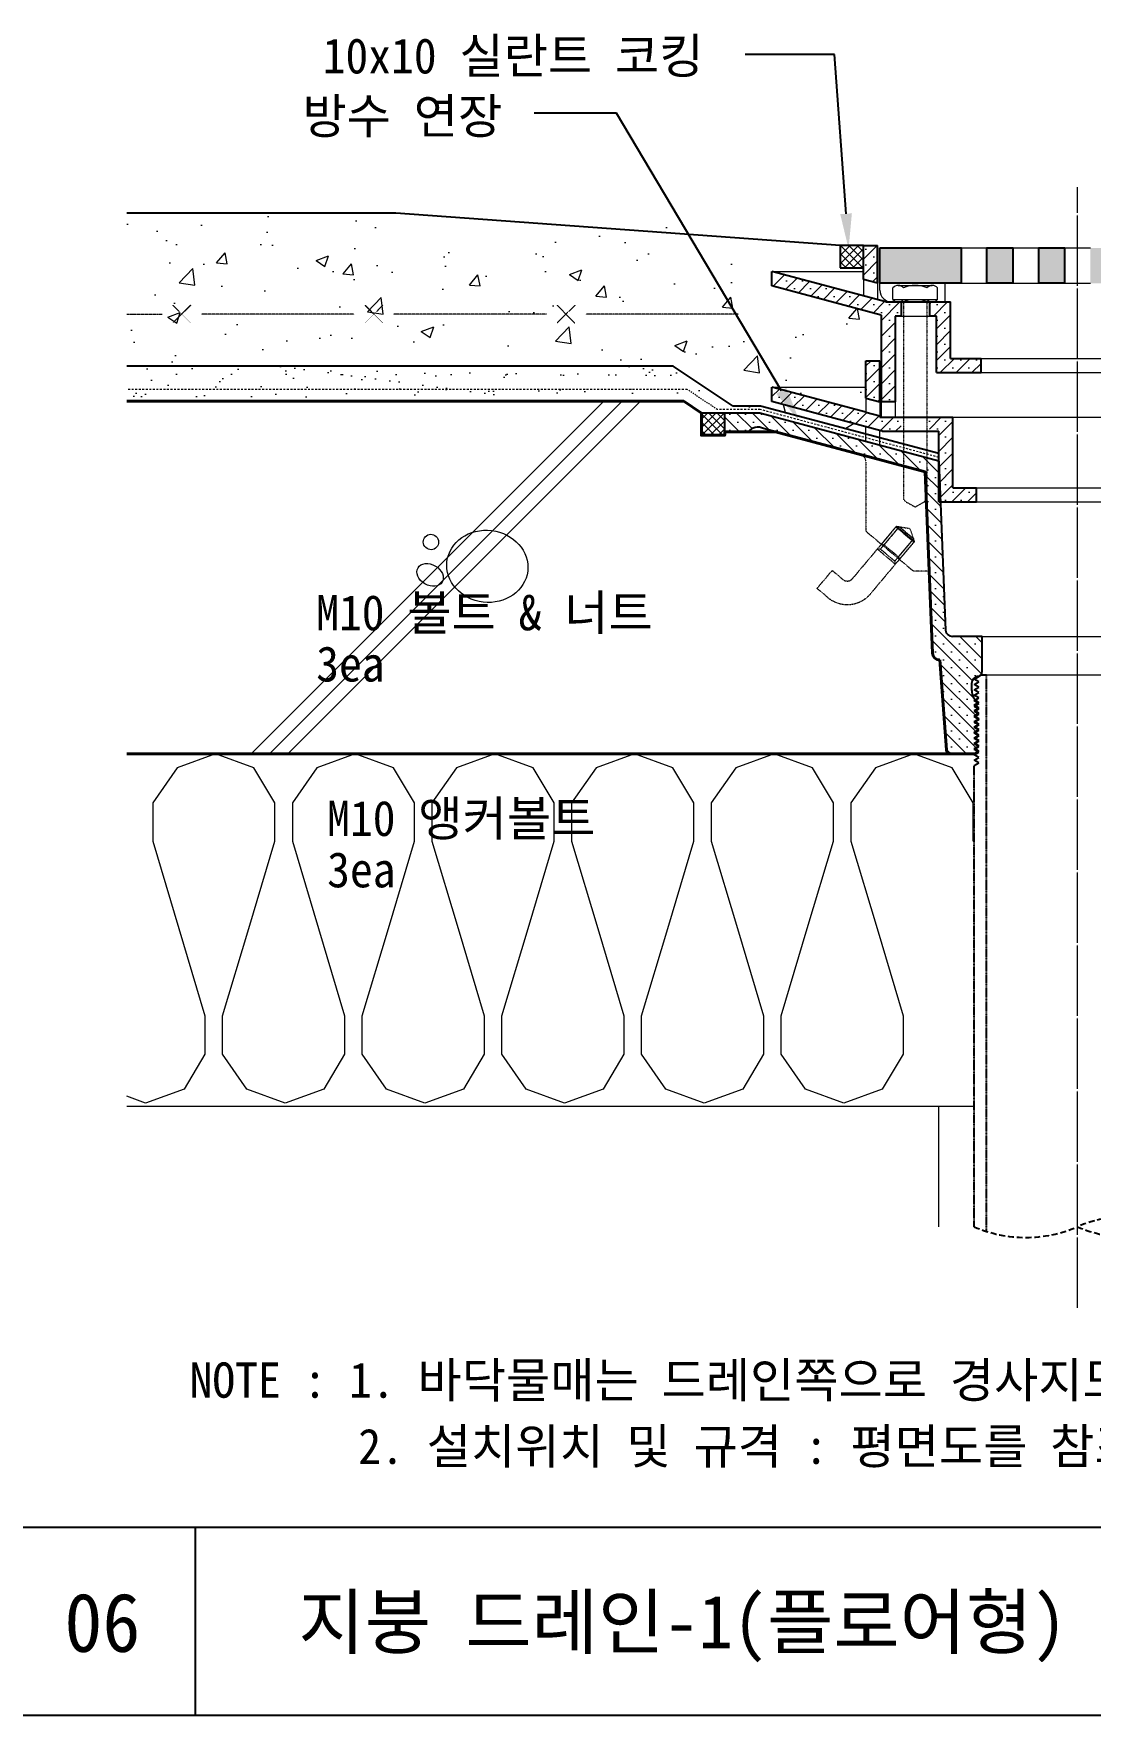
# Model space of a CAD drawing. Header units: millimetres. Extents: x 209 to 75467, y 6568 to 12199.
# Drawn here: x 37505 to 38404, y 8501 to 9931 of the extents above; entities that cross this region are included whole.
import ezdxf

# ---------------------------------------------------------------- set-up
doc = ezdxf.new("R2010")
doc.units = ezdxf.units.MM
doc.header["$MEASUREMENT"] = 0
for name, pattern in [('CEN', [62, 60, -1, 0, -1]), ('HID', [2, 1.1, -0.9]), ('HIDDEN', [0.375, 0.25, -0.125])]:
    doc.linetypes.add(name, pattern=pattern)
doc.layers.get('0').update_dxf_attribs({"linetype": 'CONTINUOUS'})
for name, color, linetype, lineweight in [('A-CNTL', 1, 'CEN', 15), ('A-CONC-LIN1', 2, 'CONTINUOUS', 40), ('A-CONC-LIN2', 7, 'CONTINUOUS', 25), ('A-CUTL', 7, 'CONTINUOUS', 25), ('A-ELEV-LIN2', 7, 'CONTINUOUS', 25), ('A-ELEV-LIN3', 8, 'CONTINUOUS', 18), ('A-MKXS-LEAD', 7, 'CONTINUOUS', 25), ('A-MKXS-TEXT1', 3, 'CONTINUOUS', 25), ('A-SECT-MESH', 8, 'HID', 18), ('A-XXXX-HATC', 8, 'CONTINUOUS', 18), ('A-XXXX-HID', 8, 'HIDDEN', 18), ('A-XXXX-STL', 3, 'CONTINUOUS', 25), ('A-XXXX-SYMB', 7, 'CONTINUOUS', 25), ('A-XXXX-TABL', 7, 'CONTINUOUS', 25), ('A-XXXX-WAT1', 9, 'HID', 20)]:
    doc.layers.add(name, color=color, linetype=linetype, lineweight=lineweight)
doc.layers.add('A-XXXX-SOLD', color=252, linetype='CONTINUOUS')
doc.layers.add('CA-ANNO-TEXT', color=3, linetype='CONTINUOUS')
doc.styles.add('돋움체', font='')
doc.styles.get('돋움체').set_extended_font_data('DotumChe')
pattern_1 = [(45, (-17085.9103, 12419.809), (-3.5355339, 3.5355339), []), (135, (-17085.9103, 12419.809), (-3.5355339, -3.5355339), [])]

# ---------------------------------------------------------------- blocks, each defined once
blk = doc.blocks.new('UNITCIRCLE')
blk.add_circle((0, 0), 1)

msp = doc.modelspace()

# ---------------------------------------------------------------- hatches: boundary and pattern name
at = {"layer": 'A-XXXX-HATC'}
h = msp.add_hatch(dxfattribs=at)
h.set_pattern_fill('AR-CONC', color=256, scale=15, style=0)
h.set_pattern_definition([(50, (36772.835, 15697.26), (107.589, -9.4128), [11.25, -123.75]), (355, (36772.83, 15697.26), (-20.8127, 112.8288), [9, -99]), (100.4514, (36781.8, 15696.47), (86.7764, 103.416), [9.561, -105.1713]), (46.1842, (36772.83, 15727.26), (160.0862, -24.8279), [16.875, -185.625]), (96.6356, (36786.18, 15725.19), (140.1994, 146.1177), [14.3415, -157.757]), (351.1842, (36772.83, 15727.26), (140.1993, 146.118), [13.5, -148.5]), (21, (36787.835, 15719.76), (89.536, -60.3928), [11.25, -123.75]), (326, (36787.83, 15719.76), (36.4973, 108.7725), [9, -99]), (71.4514, (36795.3, 15714.73), (126.0334, 48.3796), [9.561, -105.1713]), (37.5, (36772.835, 15697.26), (1.82398, 49.93408), [0, -97.8, 0, -100.5, 0, -99.375]), (7.5, (36772.835, 15697.26), (39.46043, 59.16176), [0, -57.3, 0, -95.55, 0, -37.875]), (327.5, (36739.385, 15697.26), (80.07337, -3.38323), [0, -37.5, 0, -117, 0, -155.25]), (317.5, (36724.385, 15697.26), (87.4779, 15.01575), [0, -48.75, 0, -77.7, 0, -110.25])])
h.paths.add_polyline_path([(37584.4, 9778.5), (37584.4, 9648.5), (38046.3, 9648.5), (38093.3, 9612.1), (38124.2, 9612.1), (38133.2, 9609.7), (38133.2, 9630.6), (38213.2, 9609.2), (38213.2, 9653), (38226.2, 9653), (38226.2, 9691.7), (38133.2, 9716.6), (38133.2, 9710.1), (38113.3, 9710.1), (38113.3, 9729), (38039, 9778.5)])
at = {"layer": 'A-XXXX-HATC', "linetype": 'Continuous'}
h = msp.add_hatch(dxfattribs=at)
h.set_pattern_fill('SACNCR', color=256, scale=4, style=0)
h.set_pattern_definition([(45, (34549.173, 9444.943), (-6.735192, 6.735192), []), (45, (34555.908, 9444.943), (-6.735192, 6.735192), [0, -9.525])])
h.paths.add_polyline_path([(38653.2, 9716.6), (38653.2, 9729), (38575.2, 9708.1), (38563.2, 9704.9), (38556.1, 9703), (38543.2, 9703), (38543.2, 9691), (38546.7, 9691), (38546.7, 9618.1), (38560.2, 9618.1), (38560.2, 9691.7)])
h.paths.add_polyline_path([(38563.2, 9718.9), (38575.2, 9722.1), (38575.2, 9751), (38563.2, 9751)])
h.paths.add_polyline_path([(38513.2, 9691), (38519.2, 9691), (38519.2, 9703), (38501.2, 9703), (38501.2, 9655), (38475.2, 9655), (38475.2, 9643), (38513.2, 9643)])
h.paths.add_polyline_path([(38223.2, 9718.9), (38223.2, 9751), (38211.2, 9751), (38211.2, 9722.1)])
h.paths.add_polyline_path([(38226.2, 9691.7), (38226.2, 9618.1), (38236.7, 9618.1, -0.068344), (38238.2, 9618.8), (38238.2, 9691), (38243.2, 9691), (38243.2, 9703), (38230.2, 9703), (38228.4, 9703), (38228.4, 9703.5), (38223.2, 9704.9), (38211.2, 9708.1), (38133.2, 9729), (38133.2, 9716.6)])
h.paths.add_polyline_path([(38285.2, 9703), (38267.2, 9703), (38267.2, 9691), (38273.2, 9691), (38273.2, 9643), (38311.2, 9643), (38311.2, 9655), (38285.2, 9655)])
at = {"layer": 'A-XXXX-HATC'}
h = msp.add_hatch(dxfattribs=at)
h.set_pattern_fill('ANSI37', color=256, scale=40)
h.set_pattern_definition(pattern_1)
h.paths.add_polyline_path([(38191.3, 9732.1), (38211.2, 9732.1), (38211.2, 9751), (38191.3, 9751)])
h = msp.add_hatch(dxfattribs=at)
h.set_pattern_fill('AR-SAND', color=256, scale=15, style=0)
h.set_pattern_definition([(142.5, (41677.393, 12621.895), (0.9449, 28.90236), [0, -22.8, 0, -25.5, 0, -24.375]), (172.5, (41677.393, 12621.895), (-26.54665, 42.3322), [0, -12.3, 0, -20.55, 0, -7.875]), (212.5, (41695.843, 12621.895), (-46.71213, 0.08489), [0, -7.5, 0, -27, 0, -35.25]), (222.5, (41695.843, 12621.895), (-45.0919, 13.16513), [0, -3.75, 0, -17.7, 0, -20.25])])
h.paths.add_polyline_path([(37584.4, 9622.4), (37584.4, 9648.5), (38046.3, 9648.5), (38080.1, 9622.4)])
h = msp.add_hatch(dxfattribs=at)
h.set_pattern_fill('SACNCR', color=256, scale=4, style=0)
h.set_pattern_definition([(45, (36428.622, 9035.924), (-6.73519, 6.73519), []), (45, (36435.357, 9035.924), (-6.73519, 6.73519), [0, -9.525])])
h.paths.add_polyline_path([(38225.2, 9593.6), (38225.2, 9606), (38213.2, 9609.2), (38133.2, 9630.6), (38133.2, 9618.2)])
h.paths.add_polyline_path([(38213.2, 9621.2), (38225.2, 9618), (38225.2, 9653), (38213.2, 9653)])
h.paths.add_polyline_path([(38243.2, 9593), (38243.2, 9605), (38225.2, 9605), (38225.2, 9593.6), (38227.2, 9593)])
h.paths.add_polyline_path([(38275.2, 9605), (38267.2, 9605), (38267.2, 9593), (38275.2, 9593)])
h.paths.add_polyline_path([(38275.2, 9593), (38275.2, 9545), (38287.2, 9545), (38287.2, 9605), (38275.2, 9605)])
h.paths.add_polyline_path([(38307.2, 9533), (38307.2, 9545), (38287.2, 9545), (38275.2, 9545), (38275.2, 9533)])
h = msp.add_hatch(dxfattribs=at)
h.set_pattern_fill('ANSI37', color=256, scale=40)
h.set_pattern_definition(pattern_1)
h.paths.add_polyline_path([(38073.3, 9589.6), (38093.2, 9589.6), (38093.2, 9608.5), (38073.3, 9608.5)])
h = msp.add_hatch(dxfattribs=at)
h.set_pattern_fill('SACNCR', color=256, scale=4, style=0)
h.set_pattern_definition([(135, (39498.367, 8792.504), (6.73519, 6.73519), []), (135, (39491.632, 8792.504), (6.73519, 6.73519), [0, -9.525])])
edge = h.paths.add_edge_path()
edge.add_line((38123, 9608.5), (38262.4, 9571.2))
edge.add_arc((38257.8, 9553.8), 18, 374.5579, 435, ccw=False)
edge.add_line((38275.2, 9558.3), (38275.2, 9533))
edge.add_line((38275.2, 9533), (38276.6, 9533))
edge.add_line((38276.6, 9533), (38281, 9424.9))
edge.add_arc((38286.9, 9424.5), 6, 536.6449, 630)
edge.add_line((38286.9, 9418.5), (38312.2, 9418.5))
edge.add_line((38312.2, 9418.5), (38312.2, 9388.5))
edge.add_arc((38308.2, 9388.5), 4, 277.756, 360, ccw=False)
edge.add_arc((38309.3, 9378.5), 6.11, 455.3313, 540.4169)
edge.add_line((38303.2, 9378.4), (38303.2, 9372.5))
edge.add_arc((38315.2, 9372.5), 12, 540, 599.7084)
edge.add_line((38309.1, 9362.2), (38305.3, 9360))
edge.add_line((38305.3, 9360), (38309.3, 9357.7))
edge.add_line((38309.3, 9357.7), (38305.3, 9355.4))
edge.add_line((38305.3, 9355.4), (38309.3, 9353.1))
edge.add_line((38309.3, 9353.1), (38305.3, 9350.8))
edge.add_line((38305.3, 9350.8), (38309.3, 9348.5))
edge.add_line((38309.3, 9348.5), (38305.3, 9346.1))
edge.add_line((38305.3, 9346.1), (38309.3, 9343.8))
edge.add_line((38309.3, 9343.8), (38305.3, 9341.5))
edge.add_line((38305.3, 9341.5), (38309.3, 9339.2))
edge.add_line((38309.3, 9339.2), (38305.3, 9336.9))
edge.add_line((38305.3, 9336.9), (38309.3, 9334.6))
edge.add_line((38309.3, 9334.6), (38305.3, 9332.3))
edge.add_line((38305.3, 9332.3), (38309.3, 9330))
edge.add_line((38309.3, 9330), (38305.3, 9327.7))
edge.add_line((38305.3, 9327.7), (38309.3, 9325.4))
edge.add_line((38309.3, 9325.4), (38305.3, 9323.1))
edge.add_line((38305.3, 9323.1), (38309.3, 9320.8))
edge.add_line((38309.3, 9320.8), (38305.3, 9318.5))
edge.add_line((38305.3, 9318.5), (38285.7, 9318.5))
edge.add_arc((38285.7, 9322.5), 4, 187.9696, 270, ccw=False)
edge.add_line((38281.7, 9322), (38276, 9398.5))
edge.add_arc((38275.8, 9404.5), 6, 182.3073, 272.2593, ccw=False)
edge.add_line((38269.8, 9404.3), (38263.7, 9554))
edge.add_arc((38257.8, 9553.8), 6, 362.3073, 435)
edge.add_line((38259.3, 9559.6), (38208.7, 9573.1))
edge.add_line((38208.7, 9573.1), (38121.4, 9596.5))
edge.add_arc((38121.2, 9586.5), 10, 448.9705, 503.1351)
edge.add_line((38113.2, 9592.5), (38093.2, 9592.5))
edge.add_line((38093.2, 9592.5), (38093.2, 9608.5))
edge.add_line((38093.2, 9608.5), (38123, 9608.5))
at = {"layer": 'A-XXXX-SOLD', "linetype": 'Continuous'}
h = msp.add_hatch(color=256, dxfattribs=at)
h.paths.add_polyline_path([(38294.2, 9749), (38255.2, 9749), (38255.2, 9719), (38294.2, 9719)])
h.paths.add_polyline_path([(38255.2, 9749), (38225.2, 9749), (38225.2, 9719), (38255.2, 9719)])
h.paths.add_polyline_path([(38338.2, 9749), (38316.2, 9749), (38316.2, 9719), (38338.2, 9719)])
h.paths.add_polyline_path([(38382.2, 9749), (38360.2, 9749), (38360.2, 9719), (38382.2, 9719)])
h = msp.add_hatch(color=256, dxfattribs=at)
h.paths.add_polyline_path([(38549.2, 9725), (38547.2, 9725), (38547.2, 9725), (38543.2, 9725), (38543.2, 9703), (38551.2, 9703, 0.414214), (38561.2, 9713), (38561.2, 9749), (38549.2, 9749)])
h.paths.add_polyline_path([(38513.2, 9749), (38492.2, 9749), (38492.2, 9719), (38506, 9719), (38506, 9703), (38519.2, 9703), (38519.2, 9725), (38519.2, 9725), (38515.2, 9725), (38515.2, 9725), (38513.2, 9725)])
h.paths.add_polyline_path([(38470.2, 9749), (38448.2, 9749), (38448.2, 9719), (38470.2, 9719)])
h.paths.add_polyline_path([(38426.2, 9749), (38404.2, 9749), (38404.2, 9719), (38426.2, 9719)])

# ---------------------------------------------------------------- linework, layer by layer
at = {"layer": 'A-CNTL'}
msp.add_line((38393.2, 8847.2), (38393.2, 9800.8), dxfattribs=at)
at = {"layer": 'A-CONC-LIN1'}
for p, q in [((38058.3, 9618.5), (37584.4, 9618.5)), ((38073.3, 9608.5), (38058.3, 9618.5)), ((38276, 9398.5), (38281.7, 9322)), ((37584.4, 9318.5), (38305.3, 9318.5))]:
    msp.add_line(p, q, dxfattribs=at)
msp.add_lwpolyline([(38073.3, 9608.5), (38073.3, 9589.6), (38093.2, 9589.6), (38093.2, 9592.5), (38136.3, 9592.5), (38263.6, 9558.4), (38269.8, 9404.3)], dxfattribs=at)
for centre, radius, start in [((38275.8, 9404.5), 6, 182.3073), ((38285.7, 9322.5), 4, 187.9696)]:
    msp.add_arc(centre, radius, start, 270, dxfattribs=at)
at = {"layer": 'A-CONC-LIN2'}
for p, q in [((37813.3, 9778.5), (37584.4, 9778.5)), ((38191.3, 9751), (37813.3, 9778.5)), ((38049.4, 9648.5), (37584.4, 9648.5)), ((38100.4, 9614.5), (38049.4, 9648.5)), ((38123.7, 9614.5), (38100.4, 9614.5)), ((38275.2, 9574), (38123.7, 9614.5))]:
    msp.add_line(p, q, dxfattribs=at)
at = {"layer": 'A-CUTL', "linetype": 'HIDDEN', "ltscale": 20}
for centre, start, end in [((38349.2, 9018.5), 246.7517, 293.2483), ((38437.1, 8814), 66.7517, 113.2483), ((38437.1, 9018.5), 246.7517, 293.2483)]:
    msp.add_arc(centre, 111.3, start, end, dxfattribs=at)
at = {"layer": 'A-ELEV-LIN2'}
msp.add_line((38263.2, 9533), (38265.2, 9535), dxfattribs=at)
at = {"layer": 'A-ELEV-LIN3'}
for p, q in [((38294.2, 9749), (38316.2, 9749)), ((38338.2, 9749), (38360.2, 9749)), ((38382.2, 9749), (38404.2, 9749)), ((38133.2, 9729), (38211.2, 9729)), ((38211.2, 9722.1), (38211.2, 9708.1)), ((38223.2, 9718.9), (38223.2, 9704.9)), ((38225.2, 9713), (38225.2, 9719)), ((38236.2, 9705), (38236.2, 9715)), ((38240.7, 9717.1), (38269.7, 9717.1)), ((38274.2, 9705), (38274.2, 9715)), ((38280.3, 9719), (38280.3, 9703)), ((38294.2, 9719), (38316.2, 9719)), ((38338.2, 9719), (38360.2, 9719)), ((38382.2, 9719), (38404.2, 9719)), ((38236.2, 9705), (38274.2, 9705)), ((38243.2, 9703), (38267.2, 9703)), ((38243.2, 9691), (38267.2, 9691)), ((38311.2, 9655), (38475.2, 9655)), ((38133.2, 9630.6), (38213.2, 9630.6)), ((38311.2, 9643), (38475.2, 9643)), ((38144.9, 9609.1), (38143.2, 9615.5)), ((38213.2, 9621.2), (38213.2, 9609.2)), ((38225.2, 9618), (38225.2, 9606)), ((38226.2, 9618.1), (38226.2, 9605)), ((38238.2, 9618.1), (38238.2, 9605)), ((38196.1, 9595.4), (38144.9, 9609.1)), ((38287.2, 9605), (38499.2, 9605)), ((38113.2, 9592.5), (38136.3, 9592.5)), ((38203.2, 9599.5), (38196.1, 9595.4)), ((38213.2, 9584.4), (38213.2, 9596.8)), ((38225.2, 9581.3), (38225.2, 9593.6)), ((38307.2, 9545), (38479.2, 9545)), ((38307.2, 9533), (38479.2, 9533)), ((38312.2, 9418.5), (38474.2, 9418.5)), ((38315.7, 9385.8), (38470.7, 9385.8)), ((38305.3, 9018.5), (37584.4, 9018.5))]:
    msp.add_line(p, q, dxfattribs=at)
at = {"layer": 'A-ELEV-LIN3', "ltscale": 20}
msp.add_line((38275.3, 8916.3), (38275.3, 9018.5), dxfattribs=at)
at = {"layer": 'A-ELEV-LIN3'}
for points in [[(37710.4, 9244.3), (37710.4, 9276.9), (37692.6, 9306.6), (37659.9, 9318.5), (37627.3, 9306.6), (37606.5, 9276.9), (37606.5, 9244.3), (37628.8, 9170), (37651, 9095.8), (37651, 9063.1), (37633.2, 9033.4), (37600.5, 9021.5), (37584.4, 9027.4)], [(37829.2, 9244.3), (37829.2, 9276.9), (37811.4, 9306.6), (37778.7, 9318.5), (37746.1, 9306.6), (37725.3, 9276.9), (37725.3, 9244.3), (37747.6, 9170), (37769.8, 9095.8), (37769.8, 9063.1), (37752, 9033.4), (37719.3, 9021.5), (37686.7, 9033.4), (37665.9, 9063.1), (37665.9, 9095.8), (37688.2, 9170), (37710.4, 9244.3)], [(37948, 9244.3), (37948, 9276.9), (37930.2, 9306.6), (37897.5, 9318.5), (37864.9, 9306.6), (37844.1, 9276.9), (37844.1, 9244.3), (37866.4, 9170), (37888.6, 9095.8), (37888.6, 9063.1), (37870.8, 9033.4), (37838.1, 9021.5), (37805.5, 9033.4), (37784.7, 9063.1), (37784.7, 9095.8), (37807, 9170), (37829.2, 9244.3)], [(38066.8, 9244.3), (38066.8, 9276.9), (38049, 9306.6), (38016.3, 9318.5), (37983.7, 9306.6), (37962.9, 9276.9), (37962.9, 9244.3), (37985.2, 9170), (38007.4, 9095.8), (38007.4, 9063.1), (37989.6, 9033.4), (37956.9, 9021.5), (37924.3, 9033.4), (37903.5, 9063.1), (37903.5, 9095.8), (37925.8, 9170), (37948, 9244.3)], [(38185.6, 9244.3), (38185.6, 9276.9), (38167.8, 9306.6), (38135.1, 9318.5), (38102.5, 9306.6), (38081.7, 9276.9), (38081.7, 9244.3), (38104, 9170), (38126.2, 9095.8), (38126.2, 9063.1), (38108.4, 9033.4), (38075.7, 9021.5), (38043.1, 9033.4), (38022.3, 9063.1), (38022.3, 9095.8), (38044.6, 9170), (38066.8, 9244.3)], [(38304.4, 9244.3), (38304.4, 9276.9), (38286.6, 9306.6), (38253.9, 9318.5), (38221.3, 9306.6), (38200.5, 9276.9), (38200.5, 9244.3), (38222.8, 9170), (38245, 9095.8), (38245, 9063.1), (38227.2, 9033.4), (38194.5, 9021.5), (38161.9, 9033.4), (38141.1, 9063.1), (38141.1, 9095.8), (38163.4, 9170), (38185.6, 9244.3)]]:
    msp.add_lwpolyline(points, dxfattribs=at)
for centre, radius, start, end in [((38240.7, 9711), 6.02, 41.6335, 138.3665), ((38255.2, 9691.3), 25.8, 67.1511, 112.8489), ((38269.7, 9711), 6.02, 41.6335, 138.3665), ((38235.2, 9713), 10, 180, 270), ((38240.7, 9709), 6.02, 221.6335, 318.3665), ((38255.2, 9728.8), 25.8, 247.1511, 292.8489), ((38269.7, 9709), 6.02, 221.6335, 318.3665)]:
    msp.add_arc(centre, radius, start, end, dxfattribs=at)
at = {"layer": 'A-MKXS-LEAD'}
for p, q in [((38186.5, 9913.5), (38110.5, 9913.5)), ((38196.4, 9778.1), (38186.5, 9913.5)), ((38001.1, 9863.5), (37931.1, 9863.5)), ((38141.3, 9627.5), (38001.1, 9863.5))]:
    msp.add_line(p, q, dxfattribs=at)
for points in [[(38239.3, 9589.3, 0, 10, 0), (38227.5, 9561.7, 0, 0, 0), (38176.5, 9442.7, 0, 0, 0), (38076.6, 9442.7, 0, 0, 0)], [(38210.6, 9450.4, 0, 10, 0), (38198.8, 9422.8, 0, 0, 0), (38131.9, 9266.7, 0, 0, 0), (38032, 9266.7, 0, 0, 0)]]:
    msp.add_lwpolyline(points, format="xyseb", dxfattribs=at)
for points in [[(38201.3, 9778.4), (38198.5, 9748.2), (38191.4, 9777.7)], [(38145.6, 9630), (38156.7, 9601.7), (38137, 9624.9)]]:
    msp.add_solid(points, dxfattribs=at)
at = {"layer": 'A-SECT-MESH', "ltscale": 0.05}
for p, q in [((37584.4, 9692.7), (37614.5, 9692.7)), ((37638.7, 9700.2), (37623.7, 9685.2)), ((37623.7, 9700.2), (37638.7, 9685.2)), ((37777.9, 9692.7), (37647.9, 9692.7)), ((37802.2, 9700.2), (37787.2, 9685.2)), ((37787.2, 9700.2), (37802.2, 9685.2)), ((37941.4, 9692.7), (37811.4, 9692.7)), ((37965.6, 9700.2), (37950.6, 9685.2)), ((37950.6, 9700.2), (37965.6, 9685.2)), ((38104.9, 9692.7), (37974.9, 9692.7))]:
    msp.add_line(p, q, dxfattribs=at)
at = {"layer": 'A-XXXX-HATC'}
for p, q in [((37690.4, 9318.5), (37990.4, 9618.5)), ((37705.9, 9318.5), (38005.9, 9618.5)), ((37721.4, 9318.5), (38021.4, 9618.5))]:
    msp.add_line(p, q, dxfattribs=at)
at = {"layer": 'A-XXXX-HID', "ltscale": 0.5}
for p, q in [((38245.2, 9703), (38245.2, 9535)), ((38265.2, 9703), (38265.2, 9535)), ((38213.2, 9567.3), (38213.2, 9507.9)), ((38245.2, 9535), (38247.2, 9533)), ((38247.2, 9533), (38255.2, 9528.6)), ((38263.2, 9533), (38255.2, 9528.5)), ((38202, 9467.8), (38238.7, 9511.5)), ((38253.7, 9473.9), (38213.2, 9507.9)), ((38225.6, 9492.8), (38241.6, 9511.8)), ((38226.4, 9496.8), (38239.2, 9512.2)), ((38239.2, 9512.2), (38226.4, 9496.8)), ((38228.7, 9496.4), (38241.6, 9511.8)), ((38241.6, 9511.8), (38228.7, 9496.4)), ((38237.8, 9482.5), (38253.8, 9501.5)), ((38241.6, 9511.8), (38238.7, 9511.5)), ((38254.1, 9498.7), (38238.7, 9511.5)), ((38254.6, 9499.3), (38239.2, 9512.2)), ((38239.2, 9512.2), (38250.8, 9510.3)), ((38240.9, 9486.2), (38253.8, 9501.5)), ((38253.8, 9501.5), (38240.9, 9486.2)), ((38253.8, 9501.5), (38241.6, 9511.8)), ((38241.6, 9511.8), (38253.8, 9501.5)), ((38254.6, 9499.3), (38250.8, 9510.3)), ((38254.1, 9498.7), (38253.8, 9501.5)), ((38217.3, 9454.9), (38254.1, 9498.7)), ((38223, 9492.8), (38238.3, 9479.9)), ((38225.6, 9492.8), (38223, 9492.8)), ((38225.6, 9492.8), (38237.8, 9482.5)), ((38226.4, 9496.8), (38228.7, 9496.4)), ((38228.7, 9496.4), (38240.9, 9486.2)), ((38240.9, 9486.2), (38241.7, 9484)), ((38241.7, 9484), (38254.6, 9499.3)), ((38254.6, 9499.3), (38241.7, 9484)), ((38184.5, 9474.6), (38171.6, 9459.3)), ((38193.5, 9467), (38184.5, 9474.6)), ((38237.8, 9482.5), (38238.3, 9479.9)), ((38267, 9473.9), (38253.7, 9473.9)), ((38180.7, 9451.7), (38171.6, 9459.3))]:
    msp.add_line(p, q, dxfattribs=at)
for centre, radius, start, end in [((38207.2, 9567.3), 6, 0, 75), ((38197.4, 9471.6), 6, 230, 320), ((38197.4, 9471.6), 26, 230, 320)]:
    msp.add_arc(centre, radius, start, end, dxfattribs=at)
at = {"layer": 'A-XXXX-STL'}
for p, q in [((38211.2, 9722.1), (38211.2, 9751)), ((38211.2, 9751), (38223.2, 9751)), ((38213.4, 9751), (38223.2, 9751)), ((38223.2, 9718.9), (38223.2, 9751)), ((38133.2, 9716.6), (38133.2, 9729)), ((38230.2, 9703), (38133.2, 9729)), ((38226.2, 9691.7), (38133.2, 9716.6)), ((38223.2, 9718.9), (38211.2, 9722.1)), ((38230.2, 9703), (38285.2, 9703)), ((38243.2, 9703), (38243.2, 9691)), ((38267.2, 9703), (38267.2, 9691)), ((38285.2, 9655), (38285.2, 9703)), ((38226.2, 9691.7), (38226.2, 9618.1)), ((38238.2, 9691), (38238.2, 9618.1)), ((38243.2, 9691), (38238.2, 9691)), ((38273.2, 9691), (38267.2, 9691)), ((38273.2, 9643), (38273.2, 9691)), ((38213.2, 9621.2), (38213.2, 9653)), ((38213.2, 9653), (38225.2, 9653)), ((38225.2, 9618), (38225.2, 9653)), ((38285.2, 9655), (38311.2, 9655)), ((38311.2, 9643), (38311.2, 9655)), ((38133.2, 9618.2), (38133.2, 9630.6)), ((38213.2, 9609.2), (38133.2, 9630.6)), ((38273.2, 9643), (38311.2, 9643)), ((38227.2, 9593), (38133.2, 9618.2)), ((38213.2, 9621.2), (38225.2, 9618)), ((38238.2, 9618.1), (38226.2, 9618.1)), ((38093.2, 9592.5), (38093.2, 9608.5)), ((38123, 9608.5), (38093.2, 9608.5)), ((38224.5, 9581.3), (38123, 9608.5)), ((38275.2, 9567.7), (38123, 9608.5)), ((38213.2, 9609.2), (38225.2, 9606)), ((38225.2, 9605), (38225.2, 9606)), ((38225.2, 9605), (38287.2, 9605)), ((38287.2, 9545), (38287.2, 9605)), ((38113.2, 9592.5), (38093.2, 9592.5)), ((38113.2, 9592.5), (38093.2, 9592.5)), ((38263.6, 9558.4), (38126, 9595.3)), ((38227.2, 9593), (38275.2, 9593)), ((38275.2, 9533), (38275.2, 9593)), ((38263.6, 9558.4), (38269.8, 9404.3)), ((38275.2, 9567.7), (38281, 9423.7)), ((38287.2, 9545), (38307.2, 9545)), ((38307.2, 9533), (38307.2, 9545)), ((38275.2, 9533), (38307.2, 9533)), ((38312.2, 9418.5), (38286.9, 9418.5)), ((38312.2, 9388.5), (38312.2, 9418.5)), ((38276, 9398.5), (38275.8, 9398.5)), ((38276, 9398.5), (38275.8, 9398.5)), ((38276, 9398.5), (38281.7, 9322)), ((38311.5, 9385.8), (38315.7, 9385.8)), ((38303.2, 9372.5), (38303.2, 9378.5)), ((38305.3, 9382.2), (38309.3, 9384.5)), ((38309.3, 9379.9), (38305.3, 9382.2)), ((38305.3, 9377.6), (38309.3, 9379.9)), ((38309.3, 9375.3), (38305.3, 9377.6)), ((38305.3, 9373), (38309.3, 9375.3)), ((38309.3, 9370.7), (38305.3, 9373)), ((38305.3, 9368.4), (38309.3, 9370.7)), ((38309.3, 9366.1), (38305.3, 9368.4)), ((38305.3, 9363.8), (38309.3, 9366.1)), ((38309.3, 9361.5), (38305.3, 9363.8)), ((38305.3, 9360), (38309.1, 9362.2)), ((38305.3, 9359.2), (38309.3, 9361.5)), ((38309.3, 9357.7), (38305.3, 9360)), ((38309.3, 9356.9), (38305.3, 9359.2)), ((38305.3, 9355.4), (38309.3, 9357.7)), ((38305.3, 9354.6), (38309.3, 9356.9)), ((38309.3, 9353.1), (38305.3, 9355.4)), ((38309.3, 9352.3), (38305.3, 9354.6)), ((38305.3, 9350.8), (38309.3, 9353.1)), ((38309.3, 9348.5), (38305.3, 9350.8)), ((38305.3, 9346.1), (38309.3, 9348.5)), ((38309.3, 9343.8), (38305.3, 9346.1)), ((38305.3, 9341.5), (38309.3, 9343.8)), ((38305.4, 9350.1), (38309.3, 9352.3)), ((38309.4, 9347.8), (38305.4, 9350.1)), ((38305.4, 9345.5), (38309.4, 9347.8)), ((38309.4, 9343.2), (38305.4, 9345.5)), ((38305.4, 9340.9), (38309.4, 9343.2)), ((38309.3, 9339.2), (38305.3, 9341.5)), ((38305.3, 9336.9), (38309.3, 9339.2)), ((38309.3, 9334.6), (38305.3, 9336.9)), ((38305.3, 9332.3), (38309.3, 9334.6)), ((38309.3, 9330), (38305.3, 9332.3)), ((38305.3, 9327.7), (38309.3, 9330)), ((38309.4, 9338.6), (38305.4, 9340.9)), ((38305.4, 9336.2), (38309.4, 9338.6)), ((38309.4, 9333.9), (38305.4, 9336.2)), ((38305.4, 9331.6), (38309.4, 9333.9)), ((38309.4, 9329.3), (38305.4, 9331.6)), ((38305.4, 9327), (38309.4, 9329.3)), ((38305.3, 9318.5), (38285.7, 9318.5)), ((38309.3, 9325.4), (38305.3, 9327.7)), ((38305.3, 9323.1), (38309.3, 9325.4)), ((38309.3, 9320.8), (38305.3, 9323.1)), ((38309.3, 9320.8), (38305.3, 9318.5)), ((38309.4, 9324.7), (38305.4, 9327)), ((38305.4, 9322.4), (38309.4, 9324.7)), ((38309.4, 9320.1), (38305.4, 9322.4)), ((38305.4, 9317.8), (38309.4, 9320.1)), ((38309.4, 9315.5), (38305.4, 9317.8)), ((38305.4, 9313.2), (38309.4, 9315.5)), ((38305.3, 9308.6), (38309.4, 9310.9)), ((38309.4, 9310.9), (38305.4, 9313.2))]:
    msp.add_line(p, q, dxfattribs=at)
at = {"layer": 'A-XXXX-STL', "linetype": 'HIDDEN'}
for p, q in [((38315.7, 8912.4), (38315.7, 9385.8)), ((38305.3, 8916.3), (38305.3, 9308.6))]:
    msp.add_line(p, q, dxfattribs=at)
at = {"layer": 'A-XXXX-STL'}
msp.add_lwpolyline([(38225.2, 9749), (38294.2, 9749), (38294.2, 9719), (38225.2, 9719)], close=True, dxfattribs=at)
for points in [[(38316.2, 9719), (38316.2, 9749), (38338.2, 9749), (38338.2, 9719), (38316.2, 9719)], [(38360.2, 9719), (38360.2, 9749), (38382.2, 9749), (38382.2, 9719), (38360.2, 9719)]]:
    msp.add_lwpolyline(points, dxfattribs=at)
for centre, radius, start, end in [((38121.2, 9586.5), 10, 61.0295, 143.1351), ((38286.9, 9424.5), 6, 187.9696, 270), ((38275.8, 9404.5), 6, 182.3073, 270), ((38275.8, 9404.5), 6, 182.3073, 270), ((38308.2, 9388.5), 4, 274.8257, 0), ((38309.3, 9378.5), 6.11, 97.2504, 179.5831), ((38315.2, 9372.5), 12, 180, 239.7084), ((38285.7, 9322.5), 4, 187.9696, 270), ((38285.7, 9322.5), 4, 187.9696, 270), ((38285.7, 9322.5), 4, 187.9696, 270)]:
    msp.add_arc(centre, radius, start, end, dxfattribs=at)
at = {"layer": 'A-XXXX-SYMB'}
for points in [[(38191.3, 9732.1), (38211.2, 9732.1), (38211.2, 9751), (38191.3, 9751)], [(38073.3, 9589.6), (38093.2, 9589.6), (38093.2, 9608.5), (38073.3, 9608.5)]]:
    msp.add_lwpolyline(points, close=True, dxfattribs=at)
at = {"layer": 'A-XXXX-TABL'}
for p, q in [((33809, 8660.6), (41156.5, 8660.6)), ((37642.5, 8660.6), (37642.5, 8500.6)), ((33809, 8500.6), (41156.5, 8500.6))]:
    msp.add_line(p, q, dxfattribs=at)
at = {"layer": 'A-XXXX-WAT1', "ltscale": 1.5}
for p, q in [((38061.3, 9628.5), (37584.4, 9628.5)), ((38123.3, 9611.5), (38086.8, 9611.5)), ((38275.2, 9570.8), (38123.3, 9611.5))]:
    msp.add_line(p, q, dxfattribs=at)
at = {"layer": 'A-XXXX-WAT1'}
msp.add_line((38086.8, 9611.5), (38061.3, 9628.5), dxfattribs=at)

# ---------------------------------------------------------------- block references
at = {"layer": 'A-XXXX-HATC', "zscale": 8.57}
for p, xscale, yscale, rotation in [((37843.2, 9498.8), 6.623173993103351, 6.456097804242745, 125.6229394815652), ((37891.2, 9478.1), 34.57771260410583, 30.64176560309716, 173.2409189167224), ((37842.5, 9470.8), 11.95254471674015, 8.780127009376884, 149.5241521008989)]:
    msp.add_blockref('UNITCIRCLE', p, dxfattribs=dict(at, xscale=xscale, yscale=yscale, rotation=rotation))

# ---------------------------------------------------------------- texts
at = {"layer": 'A-MKXS-TEXT1', "style": '돋움체'}
for s, height, p in [('10x10 실란트 코킹', 30, (37751.1, 9897.4)), ('방수 연장', 30, (37733.9, 9846.2)), ('M10 볼트 & 너트', 30, (37745.6, 9423.7)), ('3ea', 30, (37745.6, 9380.1)), ('M10 앵커볼트', 30, (37754.9, 9248.7)), ('3ea', 30, (37754.9, 9205)), ('NOTE : 1. 바닥물매는 드레인쪽으로 경사지도록 구배처리', 30, (37637.9, 8770.8)), ('2. 설치위치 및 규격 : 평면도를 참조할 것', 30, (37781.4, 8714.5)), ('지붕 드레인-1(플로어형)', 45, (37730.4, 8557.7))]:
    msp.add_text(s, height=height, dxfattribs=at).set_placement(p)
at = {"layer": 'CA-ANNO-TEXT', "style": '돋움체'}
msp.add_text('06', height=50, dxfattribs=at).set_placement((37531.4, 8554.6))

doc.saveas('drawing.dxf')
